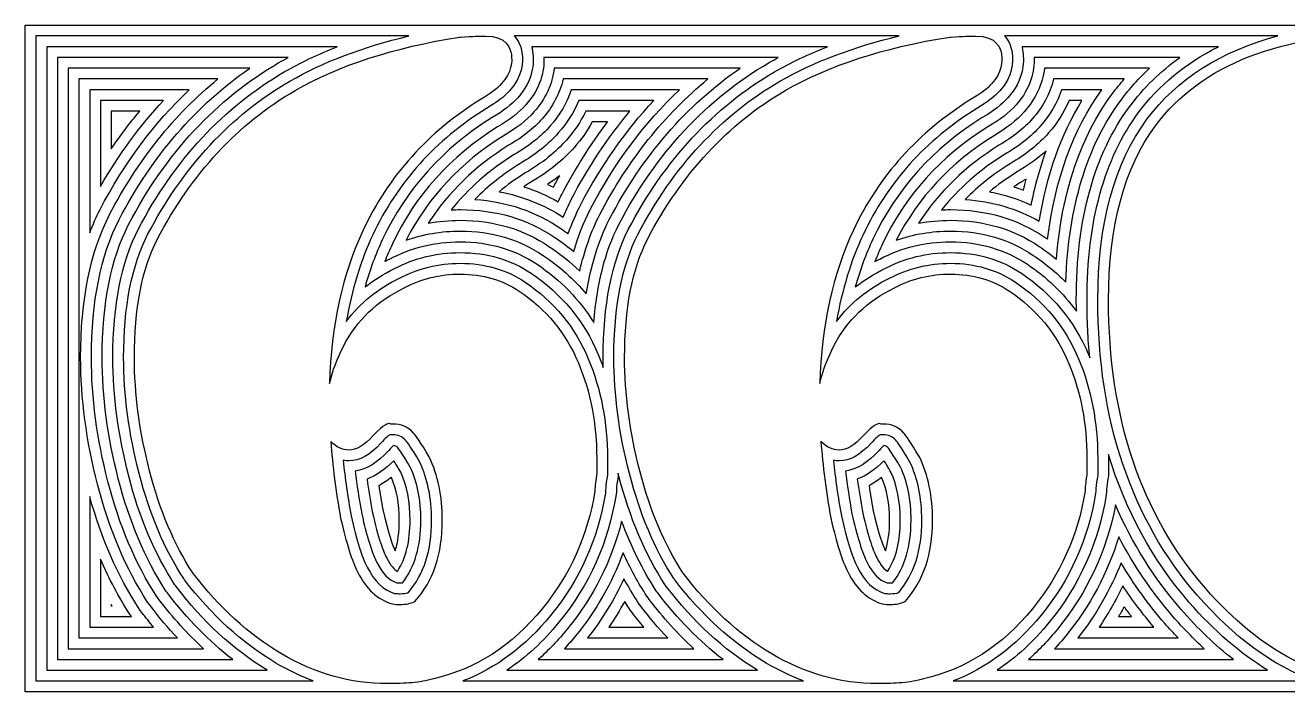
# Model space of a CAD drawing. Extents: x -12 to 290, y 116 to 215.
# Drawn here: x -11.9 to 174.6, y 116.3 to 214.7 of the extents above; entities that cross this region are included whole.
import ezdxf

# ---------------------------------------------------------------- set-up
doc = ezdxf.new("R2010")
doc.units = 0
doc.header["$MEASUREMENT"] = 0
doc.layers.add('LAYER_1', color=7, linetype='CONTINUOUS')

msp = doc.modelspace()

# ---------------------------------------------------------------- linework, layer by layer
at = {"layer": 'LAYER_1', "color": 7}
msp.add_lwpolyline([(-11.86, 116.26), (-11.86, 214.69), (290.16, 214.69), (290.16, 116.26), (-11.86, 116.26)], dxfattribs=at)
for points, knots in [([(-10.28, 117.85), (-10.28, 117.85), (-10.28, 213.1), (-10.28, 213.1), (-10.28, 213.1), (44.82, 213.1), (44.82, 213.1), (38.03, 211.5), (32.12, 209.26), (27.21, 206.42), (18.49, 201.36), (11.43, 193.75), (6.22, 183.79), (3.86, 179.18), (2.67, 173.06), (2.67, 165.61), (2.67, 160.14), (3.44, 154.39), (4.96, 148.5), (6.5, 142.53), (8.71, 137.3), (11.54, 132.96), (11.54, 132.96), (11.61, 132.87), (11.61, 132.87), (11.61, 132.87), (11.68, 132.77), (11.68, 132.77), (15.62, 127.61), (20.17, 123.48), (25.18, 120.5), (26.97, 119.43), (28.81, 118.55), (30.69, 117.85), (30.69, 117.85), (-10.28, 117.85), (-10.28, 117.85)], [0, 0, 0, 0, 1, 1, 1, 2, 2, 2, 3, 3, 3, 4, 4, 4, 5, 5, 5, 6, 6, 6, 7, 7, 7, 8, 8, 8, 9, 9, 9, 10, 10, 10, 11, 11, 11, 12, 12, 12, 12]), ([(56.12, 213.09), (55.4, 213.09), (54.2, 213.04), (52.45, 212.95), (52.45, 212.95), (52.37, 212.95), (52.37, 212.95), (52.37, 212.95), (52.29, 212.94), (52.29, 212.94), (42.59, 211.41), (34.41, 208.75), (28, 205.05), (19.55, 200.14), (12.69, 192.74), (7.62, 183.06), (5.39, 178.68), (4.26, 172.81), (4.26, 165.61), (4.26, 160.28), (5.01, 154.66), (6.5, 148.89), (7.99, 143.09), (10.14, 138.02), (12.87, 133.83), (12.87, 133.83), (12.9, 133.78), (12.9, 133.78), (12.9, 133.78), (12.94, 133.74), (12.94, 133.74), (16.76, 128.73), (21.15, 124.74), (25.99, 121.86), (30.9, 118.94), (36.18, 117.46), (41.66, 117.46), (42.94, 117.46), (44.15, 117.51), (45.24, 117.6), (46.38, 117.69), (47.45, 117.89), (48.43, 118.17), (54.66, 119.58), (60.07, 123.07), (64.51, 128.52), (68.65, 133.58), (71.26, 139.41), (72.28, 145.86), (72.28, 145.86), (72.3, 145.98), (72.3, 145.98), (72.3, 145.98), (72.3, 146.11), (72.3, 146.11), (72.3, 146.41), (72.34, 147.03), (72.54, 148.23), (72.54, 148.23), (72.56, 148.36), (72.56, 148.36), (72.56, 148.36), (72.56, 150.75), (72.56, 150.75), (72.56, 155.8), (71.65, 160.54), (69.85, 164.83), (68.01, 169.21), (65.07, 172.77), (61.11, 175.42), (58.65, 177.09), (55.72, 177.94), (52.4, 177.94), (49.42, 177.94), (46.64, 177.26), (44.13, 175.91), (40.12, 173.99), (37.1, 171.08), (35.14, 167.26), (34.24, 165.51), (33.55, 163.68), (33.07, 161.78), (33.35, 170.36), (35.02, 177.97), (38.06, 184.43), (41.79, 192.41), (47.65, 198.92), (55.47, 203.77), (56.86, 204.56), (57.85, 205.32), (58.5, 206.07), (59.99, 207.72), (60.11, 209.32), (59.95, 210.39), (59.84, 211.24), (59.26, 213.09), (56.12, 213.09), (56.12, 213.09), (56.12, 213.09), (56.12, 213.09)], [0, 0, 0, 0, 1, 1, 1, 2, 2, 2, 3, 3, 3, 4, 4, 4, 5, 5, 5, 6, 6, 6, 7, 7, 7, 8, 8, 8, 9, 9, 9, 10, 10, 10, 11, 11, 11, 12, 12, 12, 13, 13, 13, 14, 14, 14, 15, 15, 15, 16, 16, 16, 17, 17, 17, 18, 18, 18, 19, 19, 19, 20, 20, 20, 21, 21, 21, 22, 22, 22, 23, 23, 23, 24, 24, 24, 25, 25, 25, 26, 26, 26, 27, 27, 27, 28, 28, 28, 29, 29, 29, 30, 30, 30, 31, 31, 31, 32, 32, 32, 33, 33, 33, 33]), ([(52.8, 117.85), (57.71, 119.74), (62.05, 122.99), (65.74, 127.52), (70.06, 132.8), (72.79, 138.88), (73.84, 145.61), (73.84, 145.61), (73.88, 145.86), (73.88, 145.86), (73.88, 145.86), (73.88, 146.11), (73.88, 146.11), (73.88, 146.27), (73.9, 146.78), (74.1, 147.97), (74.1, 147.97), (74.15, 148.23), (74.15, 148.23), (74.15, 148.23), (74.15, 150.75), (74.15, 150.75), (74.15, 156.01), (73.2, 160.96), (71.31, 165.44), (69.35, 170.12), (66.22, 173.92), (61.99, 176.74), (59.27, 178.58), (56.04, 179.53), (52.4, 179.53), (49.17, 179.53), (46.15, 178.79), (43.41, 177.33), (40.2, 175.78), (37.58, 173.65), (35.57, 170.95), (36.37, 175.62), (37.68, 179.91), (39.49, 183.75), (43.09, 191.45), (48.74, 197.72), (56.28, 202.41), (57.81, 203.28), (58.92, 204.14), (59.69, 205.02), (61.58, 207.12), (61.73, 209.21), (61.52, 210.61), (61.41, 211.48), (61.05, 212.37), (60.37, 213.1), (60.37, 213.1), (117.25, 213.1), (117.25, 213.1), (110.45, 211.5), (104.55, 209.26), (99.63, 206.42), (90.91, 201.36), (83.85, 193.75), (78.64, 183.79), (76.28, 179.18), (75.09, 173.06), (75.09, 165.61), (75.09, 160.14), (75.86, 154.39), (77.38, 148.5), (78.92, 142.53), (81.14, 137.3), (83.96, 132.96), (83.96, 132.96), (84.03, 132.87), (84.03, 132.87), (84.03, 132.87), (84.1, 132.77), (84.1, 132.77), (88.05, 127.61), (92.59, 123.48), (97.6, 120.5), (99.4, 119.43), (101.24, 118.55), (103.12, 117.85), (103.12, 117.85), (52.8, 117.85), (52.8, 117.85)], [0, 0, 0, 0, 1, 1, 1, 2, 2, 2, 3, 3, 3, 4, 4, 4, 5, 5, 5, 6, 6, 6, 7, 7, 7, 8, 8, 8, 9, 9, 9, 10, 10, 10, 11, 11, 11, 12, 12, 12, 13, 13, 13, 14, 14, 14, 15, 15, 15, 16, 16, 16, 17, 17, 17, 18, 18, 18, 19, 19, 19, 20, 20, 20, 21, 21, 21, 22, 22, 22, 23, 23, 23, 24, 24, 24, 25, 25, 25, 26, 26, 26, 27, 27, 27, 28, 28, 28, 28]), ([(128.54, 213.09), (127.82, 213.09), (126.62, 213.04), (124.88, 212.95), (124.88, 212.95), (124.79, 212.95), (124.79, 212.95), (124.79, 212.95), (124.71, 212.94), (124.71, 212.94), (115.01, 211.41), (106.84, 208.75), (100.42, 205.05), (91.97, 200.14), (85.11, 192.74), (80.04, 183.06), (77.81, 178.68), (76.68, 172.81), (76.68, 165.61), (76.68, 160.28), (77.43, 154.65), (78.92, 148.89), (80.41, 143.09), (82.56, 138.02), (85.29, 133.83), (85.29, 133.83), (85.33, 133.78), (85.33, 133.78), (85.33, 133.78), (85.36, 133.74), (85.36, 133.74), (89.18, 128.73), (93.58, 124.74), (98.41, 121.86), (103.33, 118.94), (108.6, 117.46), (114.08, 117.46), (115.37, 117.46), (116.57, 117.51), (117.66, 117.6), (118.8, 117.69), (119.87, 117.89), (120.85, 118.17), (127.08, 119.58), (132.49, 123.07), (136.93, 128.52), (141.07, 133.58), (143.68, 139.41), (144.7, 145.86), (144.7, 145.86), (144.72, 145.98), (144.72, 145.98), (144.72, 145.98), (144.72, 146.11), (144.72, 146.11), (144.72, 146.42), (144.76, 147.04), (144.96, 148.23), (144.96, 148.23), (144.98, 148.36), (144.98, 148.36), (144.98, 148.36), (144.98, 150.75), (144.98, 150.75), (144.98, 155.8), (144.07, 160.54), (142.27, 164.83), (140.43, 169.21), (137.49, 172.77), (133.53, 175.42), (131.07, 177.09), (128.14, 177.94), (124.83, 177.94), (121.85, 177.94), (119.06, 177.26), (116.55, 175.91), (112.54, 173.99), (109.52, 171.08), (107.56, 167.26), (106.67, 165.51), (105.98, 163.68), (105.5, 161.78), (105.77, 170.36), (107.44, 177.97), (110.48, 184.43), (114.22, 192.41), (120.07, 198.92), (127.89, 203.77), (129.28, 204.56), (130.27, 205.32), (130.92, 206.07), (132.41, 207.72), (132.54, 209.32), (132.37, 210.39), (132.27, 211.24), (131.68, 213.09), (128.54, 213.09), (128.54, 213.09), (128.54, 213.09), (128.54, 213.09)], [0, 0, 0, 0, 1, 1, 1, 2, 2, 2, 3, 3, 3, 4, 4, 4, 5, 5, 5, 6, 6, 6, 7, 7, 7, 8, 8, 8, 9, 9, 9, 10, 10, 10, 11, 11, 11, 12, 12, 12, 13, 13, 13, 14, 14, 14, 15, 15, 15, 16, 16, 16, 17, 17, 17, 18, 18, 18, 19, 19, 19, 20, 20, 20, 21, 21, 21, 22, 22, 22, 23, 23, 23, 24, 24, 24, 25, 25, 25, 26, 26, 26, 27, 27, 27, 28, 28, 28, 29, 29, 29, 30, 30, 30, 31, 31, 31, 32, 32, 32, 33, 33, 33, 33]), ([(125.23, 117.85), (130.14, 119.74), (134.48, 122.99), (138.17, 127.52), (142.48, 132.8), (145.21, 138.88), (146.27, 145.61), (146.27, 145.61), (146.31, 145.86), (146.31, 145.86), (146.31, 145.86), (146.31, 146.11), (146.31, 146.11), (146.31, 146.27), (146.33, 146.78), (146.53, 147.97), (146.53, 147.97), (146.57, 148.23), (146.57, 148.23), (146.57, 148.23), (146.57, 150.75), (146.57, 150.75), (146.57, 156.02), (145.62, 160.96), (143.74, 165.44), (141.78, 170.12), (138.64, 173.92), (134.41, 176.74), (131.69, 178.58), (128.46, 179.53), (124.83, 179.53), (121.59, 179.53), (118.57, 178.79), (115.83, 177.33), (112.62, 175.78), (110, 173.65), (107.99, 170.95), (108.8, 175.62), (110.11, 179.91), (111.92, 183.75), (115.52, 191.45), (121.17, 197.72), (128.71, 202.41), (130.23, 203.28), (131.35, 204.14), (132.11, 205.02), (134, 207.12), (134.15, 209.21), (133.94, 210.61), (133.83, 211.48), (133.47, 212.37), (132.79, 213.1), (132.79, 213.1), (173.18, 213.1), (173.18, 213.1), (164.76, 210.87), (158.29, 206.76), (153.85, 200.8), (149.03, 194.34), (146.59, 185.36), (146.59, 174.1), (146.59, 156.41), (151.53, 141.74), (161.29, 130.5), (166.66, 124.35), (172.42, 120.12), (178.52, 117.85), (178.52, 117.85), (125.23, 117.85), (125.23, 117.85)], [0, 0, 0, 0, 1, 1, 1, 2, 2, 2, 3, 3, 3, 4, 4, 4, 5, 5, 5, 6, 6, 6, 7, 7, 7, 8, 8, 8, 9, 9, 9, 10, 10, 10, 11, 11, 11, 12, 12, 12, 13, 13, 13, 14, 14, 14, 15, 15, 15, 16, 16, 16, 17, 17, 17, 18, 18, 18, 19, 19, 19, 20, 20, 20, 21, 21, 21, 22, 22, 22, 23, 23, 23, 23]), ([(190.09, 213.49), (173.63, 213.49), (161.86, 208.9), (155.12, 199.85), (150.51, 193.67), (148.17, 185.01), (148.17, 174.1), (148.17, 156.8), (152.99, 142.48), (162.49, 131.54), (170.64, 122.2), (179.7, 117.46), (189.42, 117.46), (198.86, 117.46), (207.96, 122.14), (216.46, 131.37), (226.5, 142.23), (231.6, 156.43), (231.6, 173.56), (231.6, 184.49), (228.85, 193.48), (223.43, 200.29), (216.42, 209.05), (205.2, 213.49), (190.09, 213.49), (190.09, 213.49), (190.09, 213.49), (190.09, 213.49)], [0, 0, 0, 0, 1, 1, 1, 2, 2, 2, 3, 3, 3, 4, 4, 4, 5, 5, 5, 6, 6, 6, 7, 7, 7, 8, 8, 8, 9, 9, 9, 9]), ([(-8.69, 119.44), (-8.69, 119.44), (-8.69, 211.51), (-8.69, 211.51), (-8.69, 211.51), (34.23, 211.51), (34.23, 211.51), (31.4, 210.41), (28.79, 209.17), (26.41, 207.8), (17.43, 202.58), (10.16, 194.75), (4.81, 184.53), (2.33, 179.68), (1.08, 173.32), (1.08, 165.61), (1.08, 160.01), (1.87, 154.12), (3.42, 148.1), (5, 141.96), (7.29, 136.58), (10.21, 132.1), (10.21, 132.1), (10.31, 131.95), (10.31, 131.95), (10.31, 131.95), (10.41, 131.81), (10.41, 131.81), (14.35, 126.65), (18.88, 122.49), (23.87, 119.44), (23.87, 119.44), (-8.69, 119.44), (-8.69, 119.44)], [0, 0, 0, 0, 1, 1, 1, 2, 2, 2, 3, 3, 3, 4, 4, 4, 5, 5, 5, 6, 6, 6, 7, 7, 7, 8, 8, 8, 9, 9, 9, 10, 10, 10, 11, 11, 11, 11]), ([(73.52, 164.13), (73.29, 164.78), (73.04, 165.42), (72.78, 166.05), (70.69, 171.03), (67.36, 175.06), (62.87, 178.06), (59.89, 180.08), (56.37, 181.11), (52.4, 181.11), (48.92, 181.11), (45.65, 180.32), (42.69, 178.74), (41.11, 177.98), (39.65, 177.08), (38.34, 176.04), (39.03, 178.54), (39.9, 180.89), (40.93, 183.08), (44.4, 190.48), (49.84, 196.53), (57.1, 201.04), (58.77, 202.01), (60.01, 202.97), (60.89, 203.98), (63.17, 206.51), (63.35, 209.1), (63.09, 210.82), (63.06, 211.06), (63.02, 211.29), (62.96, 211.51), (62.96, 211.51), (106.65, 211.51), (106.65, 211.51), (103.83, 210.41), (101.21, 209.17), (98.83, 207.8), (89.85, 202.58), (82.58, 194.75), (77.23, 184.53), (74.76, 179.68), (73.51, 173.32), (73.51, 165.61), (73.51, 165.12), (73.51, 164.62), (73.52, 164.13), (73.52, 164.13), (73.52, 164.13), (73.52, 164.13)], [0, 0, 0, 0, 1, 1, 1, 2, 2, 2, 3, 3, 3, 4, 4, 4, 5, 5, 5, 6, 6, 6, 7, 7, 7, 8, 8, 8, 9, 9, 9, 10, 10, 10, 11, 11, 11, 12, 12, 12, 13, 13, 13, 14, 14, 14, 15, 15, 15, 16, 16, 16, 16]), ([(145.4, 165.58), (145.33, 165.74), (145.27, 165.9), (145.2, 166.06), (143.12, 171.03), (139.78, 175.06), (135.3, 178.06), (132.31, 180.08), (128.79, 181.11), (124.83, 181.11), (121.34, 181.11), (118.08, 180.32), (115.11, 178.74), (113.53, 177.98), (112.08, 177.08), (110.76, 176.04), (111.46, 178.54), (112.32, 180.89), (113.35, 183.08), (116.82, 190.48), (122.26, 196.53), (129.52, 201.04), (131.19, 202.01), (132.43, 202.97), (133.31, 203.98), (135.59, 206.51), (135.77, 209.1), (135.51, 210.82), (135.48, 211.06), (135.44, 211.29), (135.39, 211.51), (135.39, 211.51), (164.4, 211.51), (164.4, 211.51), (159.57, 209.09), (155.61, 205.82), (152.57, 201.74), (147.55, 195.01), (145, 185.71), (145, 174.1), (145, 171.18), (145.13, 168.34), (145.4, 165.58), (145.4, 165.58), (145.4, 165.58), (145.4, 165.58)], [0, 0, 0, 0, 1, 1, 1, 2, 2, 2, 3, 3, 3, 4, 4, 4, 5, 5, 5, 6, 6, 6, 7, 7, 7, 8, 8, 8, 9, 9, 9, 10, 10, 10, 11, 11, 11, 12, 12, 12, 13, 13, 13, 14, 14, 14, 15, 15, 15, 15]), ([(-7.1, 121.02), (-7.1, 121.02), (-7.1, 209.92), (-7.1, 209.92), (-7.1, 209.92), (26.96, 209.92), (26.96, 209.92), (26.51, 209.68), (26.06, 209.43), (25.62, 209.17), (16.37, 203.8), (8.9, 195.76), (3.4, 185.26), (0.81, 180.18), (-0.51, 173.57), (-0.51, 165.61), (-0.51, 159.88), (0.3, 153.86), (1.88, 147.71), (3.51, 141.4), (5.86, 135.86), (8.88, 131.23), (8.88, 131.23), (9.01, 131.03), (9.01, 131.03), (9.01, 131.03), (9.15, 130.85), (9.15, 130.85), (12.06, 127.04), (15.29, 123.75), (18.79, 121.02), (18.79, 121.02), (-7.1, 121.02), (-7.1, 121.02)], [0, 0, 0, 0, 1, 1, 1, 2, 2, 2, 3, 3, 3, 4, 4, 4, 5, 5, 5, 6, 6, 6, 7, 7, 7, 8, 8, 8, 9, 9, 9, 10, 10, 10, 11, 11, 11, 11]), ([(72.12, 170.79), (70, 174.21), (67.2, 177.08), (63.75, 179.38), (60.51, 181.58), (56.69, 182.7), (52.4, 182.7), (48.67, 182.7), (45.16, 181.85), (41.97, 180.16), (41.73, 180.04), (41.49, 179.92), (41.25, 179.8), (41.6, 180.69), (41.97, 181.56), (42.37, 182.4), (45.7, 189.52), (50.93, 195.33), (57.91, 199.68), (59.73, 200.73), (61.1, 201.8), (62.09, 202.94), (64.31, 205.41), (64.83, 207.95), (64.76, 209.92), (64.76, 209.92), (99.38, 209.92), (99.38, 209.92), (98.93, 209.68), (98.48, 209.43), (98.04, 209.17), (88.79, 203.8), (81.32, 195.76), (75.83, 185.26), (73.82, 181.33), (72.58, 176.48), (72.12, 170.79), (72.12, 170.79), (72.12, 170.79), (72.12, 170.79)], [0, 0, 0, 0, 1, 1, 1, 2, 2, 2, 3, 3, 3, 4, 4, 4, 5, 5, 5, 6, 6, 6, 7, 7, 7, 8, 8, 8, 9, 9, 9, 10, 10, 10, 11, 11, 11, 12, 12, 12, 13, 13, 13, 13]), ([(143.43, 172.45), (141.47, 175.15), (139.05, 177.46), (136.18, 179.38), (132.93, 181.58), (129.11, 182.7), (124.83, 182.7), (121.09, 182.7), (117.58, 181.85), (114.4, 180.16), (114.15, 180.04), (113.91, 179.92), (113.67, 179.8), (114.02, 180.69), (114.39, 181.56), (114.79, 182.4), (118.12, 189.52), (123.35, 195.33), (130.34, 199.68), (132.15, 200.73), (133.52, 201.8), (134.51, 202.94), (136.73, 205.41), (137.25, 207.95), (137.19, 209.92), (137.19, 209.92), (158.69, 209.92), (158.69, 209.92), (155.83, 207.87), (153.36, 205.46), (151.3, 202.69), (146.07, 195.68), (143.41, 186.06), (143.41, 174.1), (143.41, 173.55), (143.42, 173), (143.43, 172.45), (143.43, 172.45), (143.43, 172.45), (143.43, 172.45)], [0, 0, 0, 0, 1, 1, 1, 2, 2, 2, 3, 3, 3, 4, 4, 4, 5, 5, 5, 6, 6, 6, 7, 7, 7, 8, 8, 8, 9, 9, 9, 10, 10, 10, 11, 11, 11, 12, 12, 12, 13, 13, 13, 13]), ([(-5.51, 122.61), (-5.51, 122.61), (-5.51, 208.34), (-5.51, 208.34), (-5.51, 208.34), (21.32, 208.34), (21.32, 208.34), (13.41, 202.91), (6.92, 195.41), (2, 186), (-0.72, 180.68), (-2.09, 173.82), (-2.09, 165.61), (-2.09, 159.74), (-1.27, 153.59), (0.35, 147.31), (2.02, 140.84), (4.44, 135.14), (7.55, 130.36), (7.55, 130.36), (7.71, 130.12), (7.71, 130.12), (7.71, 130.12), (7.89, 129.89), (7.89, 129.89), (9.93, 127.22), (12.14, 124.78), (14.48, 122.61), (14.48, 122.61), (-5.51, 122.61), (-5.51, 122.61)], [0, 0, 0, 0, 1, 1, 1, 2, 2, 2, 3, 3, 3, 4, 4, 4, 5, 5, 5, 6, 6, 6, 7, 7, 7, 8, 8, 8, 9, 9, 9, 10, 10, 10, 10]), ([(71.02, 175.01), (69.2, 177.17), (67.06, 179.08), (64.63, 180.7), (61.13, 183.08), (57.01, 184.29), (52.4, 184.29), (49.61, 184.29), (46.93, 183.84), (44.4, 182.95), (47.61, 189.22), (52.42, 194.39), (58.73, 198.32), (60.69, 199.45), (62.18, 200.62), (63.29, 201.9), (64.99, 203.79), (66.01, 205.99), (66.28, 208.34), (66.28, 208.34), (93.75, 208.34), (93.75, 208.34), (85.83, 202.91), (79.34, 195.41), (74.42, 186), (72.82, 182.86), (71.68, 179.18), (71.02, 175.01), (71.02, 175.01), (71.02, 175.01), (71.02, 175.01)], [0, 0, 0, 0, 1, 1, 1, 2, 2, 2, 3, 3, 3, 4, 4, 4, 5, 5, 5, 6, 6, 6, 7, 7, 7, 8, 8, 8, 9, 9, 9, 10, 10, 10, 10]), ([(141.87, 176.74), (140.42, 178.2), (138.82, 179.53), (137.06, 180.7), (133.55, 183.08), (129.44, 184.29), (124.83, 184.29), (122.03, 184.29), (119.35, 183.84), (116.82, 182.95), (120.03, 189.22), (124.85, 194.39), (131.16, 198.32), (133.11, 199.45), (134.6, 200.62), (135.71, 201.9), (137.41, 203.79), (138.43, 205.99), (138.71, 208.34), (138.71, 208.34), (154.24, 208.34), (154.24, 208.34), (152.69, 206.9), (151.28, 205.33), (150.03, 203.64), (144.98, 196.88), (142.24, 187.83), (141.87, 176.74), (141.87, 176.74), (141.87, 176.74), (141.87, 176.74)], [0, 0, 0, 0, 1, 1, 1, 2, 2, 2, 3, 3, 3, 4, 4, 4, 5, 5, 5, 6, 6, 6, 7, 7, 7, 8, 8, 8, 9, 9, 9, 10, 10, 10, 10]), ([(-3.93, 124.2), (-3.93, 124.2), (-3.93, 206.75), (-3.93, 206.75), (-3.93, 206.75), (16.57, 206.75), (16.57, 206.75), (10.17, 201.51), (4.81, 194.79), (0.59, 186.74), (-2.25, 181.18), (-3.68, 174.08), (-3.68, 165.61), (-3.68, 159.61), (-2.84, 153.32), (-1.19, 146.91), (0.52, 140.27), (3.02, 134.41), (6.22, 129.5), (6.22, 129.5), (6.42, 129.2), (6.42, 129.2), (6.42, 129.2), (6.63, 128.93), (6.63, 128.93), (7.9, 127.26), (9.23, 125.68), (10.63, 124.2), (10.63, 124.2), (-3.93, 124.2), (-3.93, 124.2)], [0, 0, 0, 0, 1, 1, 1, 2, 2, 2, 3, 3, 3, 4, 4, 4, 5, 5, 5, 6, 6, 6, 7, 7, 7, 8, 8, 8, 9, 9, 9, 10, 10, 10, 10]), ([(70.05, 178.37), (68.67, 179.71), (67.15, 180.93), (65.51, 182.02), (61.75, 184.58), (57.34, 185.88), (52.4, 185.88), (50.8, 185.88), (49.22, 185.73), (47.68, 185.45), (50.65, 190.03), (54.62, 193.89), (59.55, 196.96), (61.65, 198.18), (63.27, 199.45), (64.49, 200.86), (66.04, 202.59), (67.11, 204.61), (67.61, 206.75), (67.61, 206.75), (88.99, 206.75), (88.99, 206.75), (82.59, 201.51), (77.23, 194.79), (73.01, 186.74), (71.75, 184.26), (70.76, 181.46), (70.05, 178.37), (70.05, 178.37), (70.05, 178.37), (70.05, 178.37)], [0, 0, 0, 0, 1, 1, 1, 2, 2, 2, 3, 3, 3, 4, 4, 4, 5, 5, 5, 6, 6, 6, 7, 7, 7, 8, 8, 8, 9, 9, 9, 10, 10, 10, 10]), ([(140.47, 180.15), (139.66, 180.81), (138.81, 181.43), (137.94, 182.02), (134.18, 184.58), (129.76, 185.88), (124.83, 185.88), (123.22, 185.88), (121.64, 185.73), (120.1, 185.45), (123.07, 190.03), (127.05, 193.89), (131.98, 196.96), (134.08, 198.18), (135.69, 199.45), (136.91, 200.86), (138.47, 202.59), (139.53, 204.6), (140.04, 206.75), (140.04, 206.75), (150.5, 206.75), (150.5, 206.75), (149.89, 206.05), (149.31, 205.33), (148.75, 204.59), (144.04, 198.27), (141.26, 190.06), (140.47, 180.15), (140.47, 180.15), (140.47, 180.15), (140.47, 180.15)], [0, 0, 0, 0, 1, 1, 1, 2, 2, 2, 3, 3, 3, 4, 4, 4, 5, 5, 5, 6, 6, 6, 7, 7, 7, 8, 8, 8, 9, 9, 9, 10, 10, 10, 10]), ([(-2.34, 205.16), (-2.34, 205.16), (12.37, 205.16), (12.37, 205.16), (7.2, 200.26), (2.77, 194.33), (-0.82, 187.47), (-1.38, 186.38), (-1.88, 185.22), (-2.34, 184.02), (-2.34, 184.02), (-2.34, 205.16), (-2.34, 205.16)], [0, 0, 0, 0, 1, 1, 1, 2, 2, 2, 3, 3, 3, 4, 4, 4, 4]), ([(-0.75, 203.57), (-0.75, 203.57), (8.56, 203.57), (8.56, 203.57), (5.07, 199.83), (1.95, 195.59), (-0.75, 190.89), (-0.75, 190.89), (-0.75, 203.57), (-0.75, 203.57)], [0, 0, 0, 0, 1, 1, 1, 2, 2, 2, 3, 3, 3, 3]), ([(69.17, 181.28), (68.28, 182.01), (67.36, 182.7), (66.39, 183.34), (62.37, 186.07), (57.66, 187.46), (52.4, 187.46), (51.96, 187.46), (51.51, 187.45), (51.07, 187.43), (53.6, 190.58), (56.72, 193.32), (60.37, 195.6), (62.61, 196.9), (64.35, 198.28), (65.69, 199.82), (67.1, 201.39), (68.17, 203.22), (68.81, 205.16), (68.81, 205.16), (84.79, 205.16), (84.79, 205.16), (79.62, 200.26), (75.19, 194.33), (71.61, 187.47), (70.64, 185.58), (69.82, 183.51), (69.17, 181.28), (69.17, 181.28), (69.17, 181.28), (69.17, 181.28)], [0, 0, 0, 0, 1, 1, 1, 2, 2, 2, 3, 3, 3, 4, 4, 4, 5, 5, 5, 6, 6, 6, 7, 7, 7, 8, 8, 8, 9, 9, 9, 10, 10, 10, 10]), ([(68.36, 183.91), (68, 184.17), (67.64, 184.42), (67.28, 184.66), (63.56, 187.19), (59.29, 188.64), (54.57, 188.97), (56.51, 190.94), (58.73, 192.7), (61.19, 194.24), (63.58, 195.63), (65.44, 197.11), (66.89, 198.78), (68.15, 200.19), (69.19, 201.83), (69.91, 203.57), (69.91, 203.57), (80.98, 203.57), (80.98, 203.57), (76.84, 199.13), (73.22, 193.98), (70.2, 188.21), (69.51, 186.86), (68.89, 185.42), (68.36, 183.91), (68.36, 183.91), (68.36, 183.91), (68.36, 183.91)], [0, 0, 0, 0, 1, 1, 1, 2, 2, 2, 3, 3, 3, 4, 4, 4, 5, 5, 5, 6, 6, 6, 7, 7, 7, 8, 8, 8, 9, 9, 9, 9]), ([(138.82, 183.34), (134.8, 186.07), (130.08, 187.46), (124.83, 187.46), (124.38, 187.46), (123.93, 187.45), (123.49, 187.43), (126.03, 190.58), (129.15, 193.32), (132.8, 195.6), (135.04, 196.9), (136.78, 198.28), (138.11, 199.82), (139.52, 201.39), (140.59, 203.22), (141.24, 205.16), (141.24, 205.16), (147.2, 205.16), (147.2, 205.16), (142.93, 199.28), (140.24, 191.87), (139.17, 183.1), (139.17, 183.1), (138.94, 183.26), (138.82, 183.34)], [0, 0, 0, 0, 1, 1, 1, 2, 2, 2, 3, 3, 3, 4, 4, 4, 5, 5, 5, 6, 6, 6, 7, 7, 7, 8, 8, 8, 8]), ([(137.94, 185.75), (134.65, 187.61), (130.98, 188.69), (127, 188.97), (128.94, 190.94), (131.15, 192.7), (133.62, 194.24), (136, 195.63), (137.86, 197.11), (139.31, 198.78), (140.58, 200.19), (141.61, 201.83), (142.34, 203.57), (142.34, 203.57), (144.24, 203.57), (144.24, 203.57), (141.14, 198.53), (139.03, 192.56), (137.94, 185.75), (137.94, 185.75), (137.94, 185.75), (137.94, 185.75)], [0, 0, 0, 0, 1, 1, 1, 2, 2, 2, 3, 3, 3, 4, 4, 4, 5, 5, 5, 6, 6, 6, 7, 7, 7, 7]), ([(0.84, 201.99), (0.84, 201.99), (5.04, 201.99), (5.04, 201.99), (3.56, 200.22), (2.16, 198.36), (0.84, 196.42), (0.84, 196.42), (0.84, 201.99), (0.84, 201.99)], [0, 0, 0, 0, 1, 1, 1, 2, 2, 2, 3, 3, 3, 3]), ([(67.6, 186.35), (64.74, 188.19), (61.57, 189.45), (58.16, 190.1), (59.36, 191.1), (60.65, 192.03), (62.01, 192.88), (64.54, 194.35), (66.53, 195.94), (68.08, 197.74), (69.21, 198.99), (70.19, 200.44), (70.94, 201.99), (70.94, 201.99), (77.46, 201.99), (77.46, 201.99), (74.19, 198.08), (71.29, 193.71), (68.79, 188.94), (68.37, 188.11), (67.97, 187.24), (67.6, 186.35), (67.6, 186.35), (67.6, 186.35), (67.6, 186.35)], [0, 0, 0, 0, 1, 1, 1, 2, 2, 2, 3, 3, 3, 4, 4, 4, 5, 5, 5, 6, 6, 6, 7, 7, 7, 8, 8, 8, 8]), ([(66.87, 188.63), (65.25, 189.53), (63.55, 190.26), (61.77, 190.83), (62.12, 191.06), (62.47, 191.3), (62.83, 191.52), (65.5, 193.08), (67.61, 194.77), (69.28, 196.7), (70.27, 197.79), (71.16, 199.06), (71.9, 200.4), (71.9, 200.4), (74.17, 200.4), (74.17, 200.4), (71.66, 197.1), (69.39, 193.5), (67.39, 189.68), (67.21, 189.34), (67.04, 188.99), (66.87, 188.63), (66.87, 188.63), (66.87, 188.63), (66.87, 188.63)], [0, 0, 0, 0, 1, 1, 1, 2, 2, 2, 3, 3, 3, 4, 4, 4, 5, 5, 5, 6, 6, 6, 7, 7, 7, 8, 8, 8, 8]), ([(136.75, 188.14), (134.8, 189.03), (132.74, 189.69), (130.58, 190.1), (131.79, 191.1), (133.07, 192.03), (134.44, 192.88), (136.19, 193.9), (137.68, 194.98), (138.95, 196.14), (138.04, 193.62), (137.31, 190.95), (136.75, 188.14), (136.75, 188.14), (136.75, 188.14), (136.75, 188.14)], [0, 0, 0, 0, 1, 1, 1, 2, 2, 2, 3, 3, 3, 4, 4, 4, 5, 5, 5, 5]), ([(66.17, 190.78), (65.88, 190.92), (65.59, 191.06), (65.3, 191.19), (65.93, 191.6), (66.53, 192.03), (67.09, 192.47), (66.78, 191.91), (66.47, 191.35), (66.17, 190.78), (66.17, 190.78), (66.17, 190.78), (66.17, 190.78)], [0, 0, 0, 0, 1, 1, 1, 2, 2, 2, 3, 3, 3, 4, 4, 4, 4]), ([(135.6, 190.34), (135.13, 190.51), (134.66, 190.67), (134.19, 190.82), (134.54, 191.06), (134.9, 191.3), (135.26, 191.52), (135.51, 191.67), (135.76, 191.82), (136, 191.97), (135.86, 191.43), (135.73, 190.89), (135.6, 190.34), (135.6, 190.34), (135.6, 190.34), (135.6, 190.34)], [0, 0, 0, 0, 1, 1, 1, 2, 2, 2, 3, 3, 3, 4, 4, 4, 5, 5, 5, 5]), ([(43.51, 129.15), (43.15, 129.15), (42.77, 129.17), (42.38, 129.23), (40.21, 129.84), (38.53, 131.38), (37.24, 133.95), (36.41, 135.53), (35.57, 138.2), (34.73, 141.91), (34.02, 145.85), (33.53, 149.63), (33.26, 153.21), (34.09, 152.37), (35, 151.95), (35.96, 151.95), (37.06, 151.95), (38.19, 152.62), (39.51, 154.05), (41.12, 155.83), (41.85, 155.88), (41.92, 155.88), (41.92, 155.88), (42.17, 155.8), (42.17, 155.8), (42.17, 155.8), (42.45, 155.79), (42.45, 155.79), (43.67, 155.79), (44.67, 155.36), (45.51, 154.47), (45.84, 154.08), (46.5, 153.16), (47.82, 150.93), (49.1, 148.25), (49.75, 145.11), (49.75, 141.6), (49.75, 136.59), (48.43, 132.66), (45.71, 129.6), (45.09, 129.3), (44.37, 129.15), (43.51, 129.15), (43.51, 129.15), (43.51, 129.15), (43.51, 129.15)], [0, 0, 0, 0, 1, 1, 1, 2, 2, 2, 3, 3, 3, 4, 4, 4, 5, 5, 5, 6, 6, 6, 7, 7, 7, 8, 8, 8, 9, 9, 9, 10, 10, 10, 11, 11, 11, 12, 12, 12, 13, 13, 13, 14, 14, 14, 15, 15, 15, 15]), ([(115.93, 129.15), (115.58, 129.15), (115.2, 129.17), (114.8, 129.23), (112.63, 129.84), (110.95, 131.38), (109.67, 133.95), (108.83, 135.53), (107.99, 138.2), (107.15, 141.91), (106.44, 145.85), (105.95, 149.63), (105.69, 153.21), (106.52, 152.37), (107.42, 151.95), (108.38, 151.95), (109.49, 151.95), (110.62, 152.62), (111.94, 154.05), (113.54, 155.83), (114.27, 155.88), (114.35, 155.88), (114.35, 155.88), (114.59, 155.8), (114.59, 155.8), (114.59, 155.8), (114.88, 155.79), (114.88, 155.79), (116.1, 155.79), (117.1, 155.36), (117.94, 154.47), (118.26, 154.08), (118.92, 153.15), (120.24, 150.93), (121.53, 148.25), (122.18, 145.11), (122.18, 141.6), (122.18, 136.59), (120.85, 132.66), (118.13, 129.6), (117.51, 129.3), (116.79, 129.15), (115.93, 129.15), (115.93, 129.15), (115.93, 129.15), (115.93, 129.15)], [0, 0, 0, 0, 1, 1, 1, 2, 2, 2, 3, 3, 3, 4, 4, 4, 5, 5, 5, 6, 6, 6, 7, 7, 7, 8, 8, 8, 9, 9, 9, 10, 10, 10, 11, 11, 11, 12, 12, 12, 13, 13, 13, 14, 14, 14, 15, 15, 15, 15]), ([(43.51, 130.74), (43.26, 130.74), (42.99, 130.75), (42.7, 130.79), (41.01, 131.29), (39.73, 132.53), (38.66, 134.66), (37.89, 136.13), (37.09, 138.67), (36.28, 142.23), (35.78, 145.05), (35.38, 147.79), (35.1, 150.43), (35.38, 150.38), (35.67, 150.36), (35.96, 150.36), (37.54, 150.36), (39.04, 151.19), (40.68, 152.98), (41.34, 153.71), (41.78, 154.06), (42.02, 154.21), (42.02, 154.21), (42.44, 154.21), (42.44, 154.21), (43.22, 154.21), (43.8, 153.96), (44.33, 153.41), (44.54, 153.16), (45.12, 152.37), (46.42, 150.18), (47.58, 147.73), (48.17, 144.84), (48.17, 141.6), (48.17, 137.13), (47.05, 133.64), (44.75, 130.92), (44.4, 130.8), (43.99, 130.74), (43.51, 130.74), (43.51, 130.74), (43.51, 130.74), (43.51, 130.74)], [0, 0, 0, 0, 1, 1, 1, 2, 2, 2, 3, 3, 3, 4, 4, 4, 5, 5, 5, 6, 6, 6, 7, 7, 7, 8, 8, 8, 9, 9, 9, 10, 10, 10, 11, 11, 11, 12, 12, 12, 13, 13, 13, 14, 14, 14, 14]), ([(115.93, 130.74), (115.68, 130.74), (115.41, 130.75), (115.12, 130.79), (113.44, 131.29), (112.15, 132.53), (111.09, 134.66), (110.31, 136.13), (109.52, 138.67), (108.7, 142.23), (108.2, 145.04), (107.8, 147.79), (107.53, 150.43), (107.81, 150.38), (108.09, 150.36), (108.38, 150.36), (109.96, 150.36), (111.46, 151.19), (113.1, 152.98), (113.76, 153.71), (114.2, 154.05), (114.44, 154.21), (114.44, 154.21), (114.86, 154.21), (114.86, 154.21), (115.64, 154.21), (116.22, 153.96), (116.75, 153.41), (116.96, 153.16), (117.54, 152.37), (118.84, 150.18), (120, 147.73), (120.59, 144.84), (120.59, 141.6), (120.59, 137.13), (119.47, 133.64), (117.17, 130.92), (116.82, 130.8), (116.42, 130.74), (115.93, 130.74), (115.93, 130.74), (115.93, 130.74), (115.93, 130.74)], [0, 0, 0, 0, 1, 1, 1, 2, 2, 2, 3, 3, 3, 4, 4, 4, 5, 5, 5, 6, 6, 6, 7, 7, 7, 8, 8, 8, 9, 9, 9, 10, 10, 10, 11, 11, 11, 12, 12, 12, 13, 13, 13, 14, 14, 14, 14]), ([(43.51, 132.32), (43.36, 132.32), (43.2, 132.33), (43.03, 132.35), (41.84, 132.75), (40.92, 133.69), (40.08, 135.37), (39.37, 136.73), (38.62, 139.14), (37.84, 142.55), (37.45, 144.69), (37.13, 146.8), (36.88, 148.84), (38.59, 149.1), (40.19, 150.09), (41.85, 151.91), (42.15, 152.23), (42.38, 152.46), (42.55, 152.62), (42.81, 152.6), (42.96, 152.53), (43.14, 152.36), (43.32, 152.12), (43.85, 151.39), (45.01, 149.43), (46.05, 147.21), (46.58, 144.58), (46.58, 141.6), (46.58, 137.74), (45.69, 134.71), (43.86, 132.34), (43.75, 132.33), (43.64, 132.32), (43.51, 132.32), (43.51, 132.32), (43.51, 132.32), (43.51, 132.32)], [0, 0, 0, 0, 1, 1, 1, 2, 2, 2, 3, 3, 3, 4, 4, 4, 5, 5, 5, 6, 6, 6, 7, 7, 7, 8, 8, 8, 9, 9, 9, 10, 10, 10, 11, 11, 11, 12, 12, 12, 12]), ([(115.93, 132.32), (115.78, 132.32), (115.62, 132.33), (115.45, 132.35), (114.26, 132.75), (113.35, 133.69), (112.51, 135.37), (111.79, 136.73), (111.04, 139.14), (110.26, 142.55), (109.88, 144.68), (109.56, 146.79), (109.31, 148.84), (111.01, 149.1), (112.61, 150.09), (114.27, 151.91), (114.57, 152.23), (114.8, 152.46), (114.98, 152.62), (115.23, 152.6), (115.38, 152.53), (115.56, 152.35), (115.74, 152.12), (116.27, 151.39), (117.44, 149.43), (118.48, 147.21), (119, 144.58), (119, 141.6), (119, 137.74), (118.11, 134.71), (116.28, 132.34), (116.17, 132.33), (116.06, 132.32), (115.93, 132.32), (115.93, 132.32), (115.93, 132.32), (115.93, 132.32)], [0, 0, 0, 0, 1, 1, 1, 2, 2, 2, 3, 3, 3, 4, 4, 4, 5, 5, 5, 6, 6, 6, 7, 7, 7, 8, 8, 8, 9, 9, 9, 10, 10, 10, 11, 11, 11, 12, 12, 12, 12]), ([(131.7, 119.44), (134.51, 121.31), (137.08, 123.67), (139.4, 126.52), (143.89, 132.01), (146.73, 138.35), (147.84, 145.37), (147.84, 145.37), (147.89, 145.73), (147.89, 145.73), (147.89, 145.73), (147.89, 146.11), (147.89, 146.11), (147.89, 146.12), (147.9, 146.53), (148.09, 147.71), (148.09, 147.71), (148.16, 148.1), (148.16, 148.1), (148.16, 148.1), (148.16, 150.75), (148.16, 150.75), (148.16, 150.94), (148.16, 151.12), (148.16, 151.31), (150.66, 143.04), (154.65, 135.73), (160.09, 129.46), (163.76, 125.26), (167.63, 121.91), (171.68, 119.44), (171.68, 119.44), (131.7, 119.44), (131.7, 119.44)], [0, 0, 0, 0, 1, 1, 1, 2, 2, 2, 3, 3, 3, 4, 4, 4, 5, 5, 5, 6, 6, 6, 7, 7, 7, 8, 8, 8, 9, 9, 9, 10, 10, 10, 11, 11, 11, 11]), ([(43.12, 134.04), (42.66, 134.31), (42.12, 134.85), (41.5, 136.08), (41.04, 136.95), (40.32, 138.81), (39.39, 142.87), (39.1, 144.48), (38.85, 146.09), (38.64, 147.67), (39.98, 148.17), (41.29, 149.06), (42.58, 150.37), (42.84, 149.97), (43.17, 149.42), (43.61, 148.69), (44.53, 146.7), (44.99, 144.31), (44.99, 141.6), (44.99, 138.5), (44.38, 136.01), (43.12, 134.04), (43.12, 134.04), (43.12, 134.04), (43.12, 134.04)], [0, 0, 0, 0, 1, 1, 1, 2, 2, 2, 3, 3, 3, 4, 4, 4, 5, 5, 5, 6, 6, 6, 7, 7, 7, 8, 8, 8, 8]), ([(115.54, 134.04), (115.09, 134.31), (114.54, 134.85), (113.93, 136.08), (113.47, 136.95), (112.74, 138.81), (111.82, 142.87), (111.53, 144.48), (111.27, 146.09), (111.06, 147.67), (112.41, 148.17), (113.71, 149.06), (115, 150.37), (115.26, 149.97), (115.6, 149.42), (116.03, 148.69), (116.95, 146.7), (117.41, 144.31), (117.41, 141.6), (117.41, 138.5), (116.8, 136.01), (115.54, 134.04), (115.54, 134.04), (115.54, 134.04), (115.54, 134.04)], [0, 0, 0, 0, 1, 1, 1, 2, 2, 2, 3, 3, 3, 4, 4, 4, 5, 5, 5, 6, 6, 6, 7, 7, 7, 8, 8, 8, 8]), ([(42.79, 137.07), (42.41, 137.88), (41.77, 139.6), (40.95, 143.18), (40.74, 144.36), (40.55, 145.54), (40.37, 146.71), (41, 147.03), (41.61, 147.43), (42.22, 147.91), (43.01, 146.15), (43.4, 144.03), (43.4, 141.6), (43.4, 139.86), (43.2, 138.37), (42.79, 137.07), (42.79, 137.07), (42.79, 137.07), (42.79, 137.07)], [0, 0, 0, 0, 1, 1, 1, 2, 2, 2, 3, 3, 3, 4, 4, 4, 5, 5, 5, 6, 6, 6, 6]), ([(59.28, 119.44), (62.09, 121.31), (64.66, 123.67), (66.97, 126.52), (71.47, 132.01), (74.31, 138.36), (75.41, 145.37), (75.41, 145.37), (75.47, 145.74), (75.47, 145.74), (75.47, 145.74), (75.47, 146.11), (75.47, 146.11), (75.47, 146.12), (75.47, 146.53), (75.67, 147.71), (75.67, 147.71), (75.74, 148.1), (75.74, 148.1), (75.74, 148.1), (75.74, 148.53), (75.74, 148.53), (75.77, 148.39), (75.81, 148.24), (75.84, 148.1), (77.43, 141.96), (79.71, 136.58), (82.64, 132.1), (82.64, 132.1), (82.73, 131.95), (82.73, 131.95), (82.73, 131.95), (82.84, 131.81), (82.84, 131.81), (86.78, 126.65), (91.3, 122.49), (96.29, 119.44), (96.29, 119.44), (59.28, 119.44), (59.28, 119.44)], [0, 0, 0, 0, 1, 1, 1, 2, 2, 2, 3, 3, 3, 4, 4, 4, 5, 5, 5, 6, 6, 6, 7, 7, 7, 8, 8, 8, 9, 9, 9, 10, 10, 10, 11, 11, 11, 12, 12, 12, 13, 13, 13, 13]), ([(115.21, 137.07), (114.83, 137.88), (114.19, 139.6), (113.37, 143.18), (113.16, 144.36), (112.97, 145.54), (112.8, 146.71), (113.42, 147.03), (114.04, 147.43), (114.64, 147.91), (115.43, 146.15), (115.83, 144.03), (115.83, 141.6), (115.83, 139.86), (115.62, 138.36), (115.21, 137.07), (115.21, 137.07), (115.21, 137.07), (115.21, 137.07)], [0, 0, 0, 0, 1, 1, 1, 2, 2, 2, 3, 3, 3, 4, 4, 4, 5, 5, 5, 6, 6, 6, 6]), ([(-2.34, 125.79), (-2.34, 125.79), (-2.34, 145.07), (-2.34, 145.07), (-0.6, 138.85), (1.83, 133.33), (4.89, 128.63), (4.89, 128.63), (5.12, 128.28), (5.12, 128.28), (5.12, 128.28), (5.36, 127.96), (5.36, 127.96), (5.93, 127.22), (6.51, 126.5), (7.1, 125.79), (7.1, 125.79), (-2.34, 125.79), (-2.34, 125.79)], [0, 0, 0, 0, 1, 1, 1, 2, 2, 2, 3, 3, 3, 4, 4, 4, 5, 5, 5, 6, 6, 6, 6]), ([(136.34, 121.02), (137.86, 122.37), (139.29, 123.87), (140.63, 125.52), (145.04, 130.9), (147.91, 137.07), (149.19, 143.87), (151.65, 138.19), (154.9, 133.01), (158.89, 128.42), (161.36, 125.58), (163.95, 123.11), (166.62, 121.02), (166.62, 121.02), (136.34, 121.02), (136.34, 121.02)], [0, 0, 0, 0, 1, 1, 1, 2, 2, 2, 3, 3, 3, 4, 4, 4, 5, 5, 5, 5]), ([(63.92, 121.02), (65.43, 122.37), (66.87, 123.87), (68.21, 125.52), (72.09, 130.26), (74.78, 135.62), (76.24, 141.47), (77.63, 137.69), (79.33, 134.27), (81.31, 131.23), (81.31, 131.23), (81.43, 131.03), (81.43, 131.03), (81.43, 131.03), (81.57, 130.85), (81.57, 130.85), (84.49, 127.04), (87.72, 123.75), (91.22, 121.02), (91.22, 121.02), (63.92, 121.02), (63.92, 121.02)], [0, 0, 0, 0, 1, 1, 1, 2, 2, 2, 3, 3, 3, 4, 4, 4, 5, 5, 5, 6, 6, 6, 7, 7, 7, 7]), ([(140.21, 122.61), (140.78, 123.23), (141.33, 123.86), (141.86, 124.52), (145.46, 128.92), (148.08, 133.83), (149.68, 139.16), (151.9, 134.91), (154.58, 130.96), (157.69, 127.37), (159.19, 125.66), (160.73, 124.07), (162.31, 122.61), (162.31, 122.61), (140.21, 122.61), (140.21, 122.61)], [0, 0, 0, 0, 1, 1, 1, 2, 2, 2, 3, 3, 3, 4, 4, 4, 5, 5, 5, 5]), ([(67.79, 122.61), (68.35, 123.23), (68.9, 123.86), (69.44, 124.52), (72.49, 128.24), (74.84, 132.35), (76.46, 136.78), (77.51, 134.48), (78.69, 132.34), (79.98, 130.36), (79.98, 130.36), (80.14, 130.12), (80.14, 130.12), (80.14, 130.12), (80.31, 129.89), (80.31, 129.89), (82.35, 127.22), (84.56, 124.78), (86.9, 122.61), (86.9, 122.61), (67.79, 122.61), (67.79, 122.61)], [0, 0, 0, 0, 1, 1, 1, 2, 2, 2, 3, 3, 3, 4, 4, 4, 5, 5, 5, 6, 6, 6, 7, 7, 7, 7]), ([(-0.75, 127.37), (-0.75, 127.37), (-0.75, 135.82), (-0.75, 135.82), (0.51, 132.93), (1.95, 130.23), (3.56, 127.76), (3.56, 127.76), (3.82, 127.37), (3.82, 127.37), (3.82, 127.37), (-0.75, 127.37), (-0.75, 127.37)], [0, 0, 0, 0, 1, 1, 1, 2, 2, 2, 3, 3, 3, 4, 4, 4, 4]), ([(143.64, 124.2), (146.32, 127.61), (148.46, 131.33), (150.02, 135.3), (151.92, 132.11), (154.09, 129.11), (156.5, 126.33), (157.13, 125.6), (157.78, 124.89), (158.44, 124.2), (158.44, 124.2), (143.64, 124.2), (143.64, 124.2)], [0, 0, 0, 0, 1, 1, 1, 2, 2, 2, 3, 3, 3, 4, 4, 4, 4]), ([(71.22, 124.2), (73.36, 126.92), (75.16, 129.86), (76.59, 132.95), (77.24, 131.75), (77.93, 130.59), (78.65, 129.5), (78.65, 129.5), (78.84, 129.2), (78.84, 129.2), (78.84, 129.2), (79.05, 128.93), (79.05, 128.93), (80.32, 127.26), (81.66, 125.68), (83.05, 124.2), (83.05, 124.2), (71.22, 124.2), (71.22, 124.2)], [0, 0, 0, 0, 1, 1, 1, 2, 2, 2, 3, 3, 3, 4, 4, 4, 5, 5, 5, 6, 6, 6, 6]), ([(146.77, 125.79), (148.1, 127.74), (149.27, 129.78), (150.28, 131.9), (151.69, 129.77), (153.23, 127.72), (154.87, 125.79), (154.87, 125.79), (146.77, 125.79), (146.77, 125.79)], [0, 0, 0, 0, 1, 1, 1, 2, 2, 2, 3, 3, 3, 3]), ([(0.84, 128.96), (0.84, 128.96), (0.84, 129.16), (0.84, 129.16), (0.88, 129.1), (0.92, 129.03), (0.96, 128.96), (0.96, 128.96), (0.84, 128.96), (0.84, 128.96)], [0, 0, 0, 0, 1, 1, 1, 2, 2, 2, 3, 3, 3, 3]), ([(74.35, 125.79), (75.19, 127.03), (75.98, 128.31), (76.69, 129.61), (76.9, 129.28), (77.11, 128.95), (77.32, 128.63), (77.32, 128.63), (77.54, 128.28), (77.54, 128.28), (77.54, 128.28), (77.79, 127.96), (77.79, 127.96), (78.35, 127.22), (78.93, 126.5), (79.53, 125.79), (79.53, 125.79), (74.35, 125.79), (74.35, 125.79)], [0, 0, 0, 0, 1, 1, 1, 2, 2, 2, 3, 3, 3, 4, 4, 4, 5, 5, 5, 6, 6, 6, 6]), ([(149.66, 127.37), (149.95, 127.85), (150.22, 128.33), (150.48, 128.81), (150.84, 128.33), (151.19, 127.85), (151.56, 127.37), (151.56, 127.37), (149.66, 127.37), (149.66, 127.37)], [0, 0, 0, 0, 1, 1, 1, 2, 2, 2, 3, 3, 3, 3])]:
    msp.add_open_spline(points, degree=3, knots=knots, dxfattribs=at)

doc.saveas('drawing.dxf')
